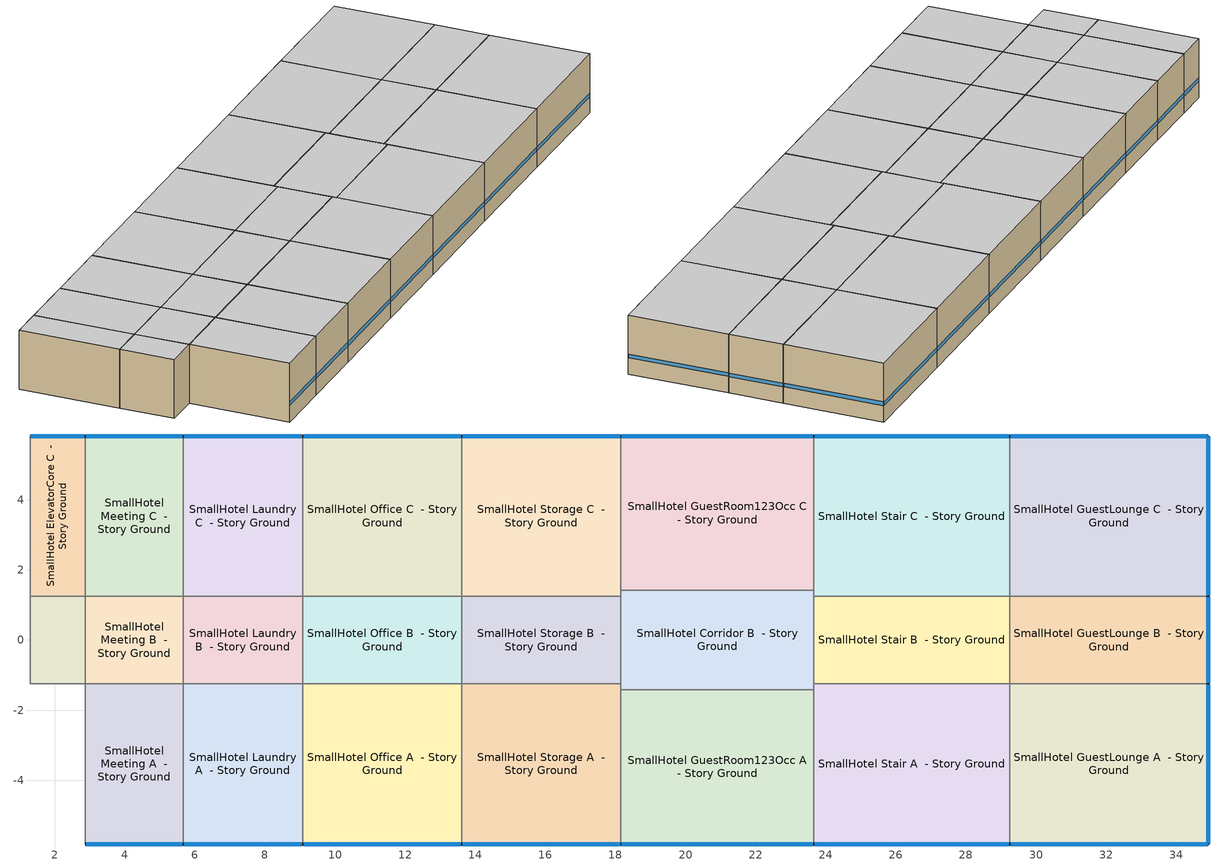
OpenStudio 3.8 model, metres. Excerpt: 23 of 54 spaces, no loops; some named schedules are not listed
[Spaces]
SmallHotel ElevatorCore B  - Story Ground
 floor ground (Foundation F 126 Perim 0 Area 394): 1.3,-1.25 1.3,1.25 2.88,1.25 2.88,-1.25 z0
 wall to SmallHotel StaffLounge B  - Story Ground: 1.3,1.25 1.3,-1.25 z0:2.74
 wall to SmallHotel ElevatorCore C  - Story Ground: 2.88,1.25 1.3,1.25 z0:2.74
 wall to SmallHotel Meeting B  - Story Ground: 2.88,-1.25 2.88,1.25 z0:2.74
 wall to SmallHotel ElevatorCore A  - Story Ground: 1.3,-1.25 2.88,-1.25 z0:2.74
 ceiling adiabatic (Typical Interior Ceiling): 2.88,-1.25 2.88,1.25 1.3,1.25 1.3,-1.25 z2.74
SmallHotel ElevatorCore C  - Story Ground
 floor ground (Foundation F 126 Perim 158 Area 722): 1.3,1.25 1.3,5.82 2.88,5.82 2.88,1.25 z0
 wall outside: 2.88,5.82 1.3,5.82 z0:2.74
 wall to SmallHotel StaffLounge C  - Story Ground: 1.3,5.82 1.3,1.25 z0:2.74
 wall to SmallHotel Meeting C  - Story Ground: 2.88,1.25 2.88,5.82 z0:2.74
 window (Window U-0.91 SHGC 0.68): 2.85,5.82 1.32,5.82 z0.76:0.93
 ceiling adiabatic (Typical Interior Ceiling): 2.88,1.25 2.88,5.82 1.3,5.82 1.3,1.25 z2.74
SmallHotel Meeting A  - Story Ground
 floor ground (Foundation F 126 Perim 279 Area 1277): 2.88,-5.82 2.88,-1.25 5.67,-1.25 5.67,-5.82 z0
 wall outside: 2.88,-5.82 5.67,-5.82 z0:2.74
 wall to SmallHotel ElevatorCore A  - Story Ground: 2.88,-1.25 2.88,-5.82 z0:2.74
 wall to SmallHotel Meeting B  - Story Ground: 5.67,-1.25 2.88,-1.25 z0:2.74
 wall to SmallHotel Laundry A  - Story Ground: 5.67,-5.82 5.67,-1.25 z0:2.74
 window (Window U-0.91 SHGC 0.68): 2.9,-5.82 5.65,-5.82 z0.76:0.93
 ceiling adiabatic (Typical Interior Ceiling): 5.67,-5.82 5.67,-1.25 2.88,-1.25 2.88,-5.82 z2.74
SmallHotel Meeting B  - Story Ground
 floor ground (Foundation F 126 Perim 0 Area 697): 2.88,-1.25 2.88,1.25 5.67,1.25 5.67,-1.25 z0
 wall to SmallHotel Meeting C  - Story Ground: 5.67,1.25 2.88,1.25 z0:2.74
 wall to SmallHotel Laundry B  - Story Ground: 5.67,-1.25 5.67,1.25 z0:2.74
 ceiling adiabatic (Typical Interior Ceiling): 5.67,-1.25 5.67,1.25 2.88,1.25 2.88,-1.25 z2.74
SmallHotel Meeting C  - Story Ground
 floor ground (Foundation F 126 Perim 279 Area 1277): 2.88,1.25 2.88,5.82 5.67,5.82 5.67,1.25 z0
 wall outside: 5.67,5.82 2.88,5.82 z0:2.74
 wall to SmallHotel Laundry C  - Story Ground: 5.67,1.25 5.67,5.82 z0:2.74
 window (Window U-0.91 SHGC 0.68): 5.65,5.82 2.9,5.82 z0.76:0.93
 ceiling adiabatic (Typical Interior Ceiling): 5.67,1.25 5.67,5.82 2.88,5.82 2.88,1.25 z2.74
SmallHotel Laundry A  - Story Ground
 floor ground (Foundation F 126 Perim 341 Area 1558): 5.67,-5.82 5.67,-1.25 9.08,-1.25 9.08,-5.82 z0
 wall outside: 5.67,-5.82 9.08,-5.82 z0:2.74
 wall to SmallHotel Laundry B  - Story Ground: 9.08,-1.25 5.67,-1.25 z0:2.74
 wall to SmallHotel Office A  - Story Ground: 9.08,-5.82 9.08,-1.25 z0:2.74
 window (Window U-0.91 SHGC 0.68): 5.7,-5.82 9.05,-5.82 z0.76:0.93
 ceiling adiabatic (Typical Interior Ceiling): 9.08,-5.82 9.08,-1.25 5.67,-1.25 5.67,-5.82 z2.74
SmallHotel Laundry B  - Story Ground
 floor ground (Foundation F 126 Perim 0 Area 851): 5.67,-1.25 5.67,1.25 9.08,1.25 9.08,-1.25 z0
 wall to SmallHotel Laundry C  - Story Ground: 9.08,1.25 5.67,1.25 z0:2.74
 wall to SmallHotel Office B  - Story Ground: 9.08,-1.25 9.08,1.25 z0:2.74
 ceiling adiabatic (Typical Interior Ceiling): 9.08,-1.25 9.08,1.25 5.67,1.25 5.67,-1.25 z2.74
SmallHotel Laundry C  - Story Ground
 floor ground (Foundation F 126 Perim 341 Area 1558): 5.67,1.25 5.67,5.82 9.08,5.82 9.08,1.25 z0
 wall outside: 9.08,5.82 5.67,5.82 z0:2.74
 wall to SmallHotel Office C  - Story Ground: 9.08,1.25 9.08,5.82 z0:2.74
 window (Window U-0.91 SHGC 0.68): 9.05,5.82 5.7,5.82 z0.76:0.93
 ceiling adiabatic (Typical Interior Ceiling): 9.08,1.25 9.08,5.82 5.67,5.82 5.67,1.25 z2.74
SmallHotel Office A  - Story Ground
 floor ground (Foundation F 126 Perim 454 Area 2075): 9.08,-5.82 9.08,-1.25 13.62,-1.25 13.62,-5.82 z0
 wall outside: 9.08,-5.82 13.62,-5.82 z0:2.74
 wall to SmallHotel Office B  - Story Ground: 13.62,-1.25 9.08,-1.25 z0:2.74
 wall to SmallHotel Storage A  - Story Ground: 13.62,-5.82 13.62,-1.25 z0:2.74
 window (Window U-0.91 SHGC 0.68): 9.1,-5.82 13.59,-5.82 z0.76:0.93
 ceiling adiabatic (Typical Interior Ceiling): 13.62,-5.82 13.62,-1.25 9.08,-1.25 9.08,-5.82 z2.74
SmallHotel Office B  - Story Ground
 floor ground (Foundation F 126 Perim 0 Area 1133): 9.08,-1.25 9.08,1.25 13.62,1.25 13.62,-1.25 z0
 wall to SmallHotel Office C  - Story Ground: 13.62,1.25 9.08,1.25 z0:2.74
 wall to SmallHotel Storage B  - Story Ground: 13.62,-1.25 13.62,1.25 z0:2.74
 ceiling adiabatic (Typical Interior Ceiling): 13.62,-1.25 13.62,1.25 9.08,1.25 9.08,-1.25 z2.74
SmallHotel Office C  - Story Ground
 floor ground (Foundation F 126 Perim 454 Area 2075): 9.08,1.25 9.08,5.82 13.62,5.82 13.62,1.25 z0
 wall outside: 13.62,5.82 9.08,5.82 z0:2.74
 wall to SmallHotel Storage C  - Story Ground: 13.62,1.25 13.62,5.82 z0:2.74
 window (Window U-0.91 SHGC 0.68): 13.59,5.82 9.1,5.82 z0.76:0.93
 ceiling adiabatic (Typical Interior Ceiling): 13.62,1.25 13.62,5.82 9.08,5.82 9.08,1.25 z2.74
SmallHotel Storage A  - Story Ground
 floor ground (Foundation F 126 Perim 454 Area 2075): 13.62,-5.82 13.62,-1.25 18.16,-1.25 18.16,-5.82 z0
 wall outside: 13.62,-5.82 18.16,-5.82 z0:2.74
 wall to SmallHotel Storage B  - Story Ground: 18.16,-1.25 13.62,-1.25 z0:2.74
 wall to SmallHotel Corridor B  - Story Ground: 18.16,-1.42 18.16,-1.25 z0:2.74
 wall to SmallHotel GuestRoom123Occ A  - Story Ground: 18.16,-5.82 18.16,-1.42 z0:2.74
 window (Window U-0.91 SHGC 0.68): 13.64,-5.82 18.13,-5.82 z0.76:0.93
 ceiling adiabatic (Typical Interior Ceiling): 18.16,-5.82 18.16,-1.25 13.62,-1.25 13.62,-5.82 z2.74
SmallHotel Storage B  - Story Ground
 floor ground (Foundation F 126 Perim 0 Area 1133): 13.62,-1.25 13.62,1.25 18.16,1.25 18.16,-1.25 z0
 wall to SmallHotel Storage C  - Story Ground: 18.16,1.25 13.62,1.25 z0:2.74
 wall to SmallHotel Corridor B  - Story Ground: 18.16,-1.25 18.16,1.25 z0:2.74
 ceiling adiabatic (Typical Interior Ceiling): 18.16,-1.25 18.16,1.25 13.62,1.25 13.62,-1.25 z2.74
SmallHotel Storage C  - Story Ground
 floor ground (Foundation F 126 Perim 454 Area 2075): 13.62,1.25 13.62,5.82 18.16,5.82 18.16,1.25 z0
 wall outside: 18.16,5.82 13.62,5.82 z0:2.74
 wall to SmallHotel Corridor B  - Story Ground: 18.16,1.25 18.16,1.42 z0:2.74
 wall to SmallHotel GuestRoom123Occ C  - Story Ground: 18.16,1.42 18.16,5.82 z0:2.74
 window (Window U-0.91 SHGC 0.68): 18.13,5.82 13.64,5.82 z0.76:0.93
 ceiling adiabatic (Typical Interior Ceiling): 18.16,1.25 18.16,5.82 13.62,5.82 13.62,1.25 z2.74
SmallHotel GuestRoom123Occ A  - Story Ground
 floor ground (Foundation F 126 Perim 55 Area 2423): 18.16,-5.82 18.16,-1.42 23.66,-1.42 23.66,-5.82 z0
 wall outside: 18.16,-5.82 23.66,-5.82 z0:2.74
 wall to SmallHotel Corridor B  - Story Ground: 23.66,-1.42 18.16,-1.42 z0:2.74
 wall to SmallHotel Stair A  - Story Ground: 23.66,-5.82 23.66,-1.42 z0:2.74
 window (Window U-0.91 SHGC 0.68): 18.18,-5.82 23.64,-5.82 z0.76:0.93
 ceiling adiabatic (Typical Interior Ceiling): 23.66,-5.82 23.66,-1.42 18.16,-1.42 18.16,-5.82 z2.74
SmallHotel Corridor B  - Story Ground
 floor ground (Foundation F 126 Perim 0 Area 1559): 18.16,-1.42 18.16,1.42 23.66,1.42 23.66,-1.42 z0
 wall to SmallHotel GuestRoom123Occ C  - Story Ground: 23.66,1.42 18.16,1.42 z0:2.74
 wall to SmallHotel Stair A  - Story Ground: 23.66,-1.42 23.66,-1.25 z0:2.74
 wall to SmallHotel Stair B  - Story Ground: 23.66,-1.25 23.66,1.25 z0:2.74
 wall to SmallHotel Stair C  - Story Ground: 23.66,1.25 23.66,1.42 z0:2.74
 ceiling adiabatic (Typical Interior Ceiling): 23.66,-1.42 23.66,1.42 18.16,1.42 18.16,-1.42 z2.74
SmallHotel GuestRoom123Occ C  - Story Ground
 floor ground (Foundation F 126 Perim 55 Area 2423): 18.16,1.42 18.16,5.82 23.66,5.82 23.66,1.42 z0
 wall outside: 23.66,5.82 18.16,5.82 z0:2.74
 wall to SmallHotel Stair C  - Story Ground: 23.66,1.42 23.66,5.82 z0:2.74
 window (Window U-0.91 SHGC 0.68): 23.64,5.82 18.18,5.82 z0.76:0.93
 ceiling adiabatic (Typical Interior Ceiling): 23.66,1.42 23.66,5.82 18.16,5.82 18.16,1.42 z2.74
SmallHotel Stair A  - Story Ground
 floor ground (Foundation F 126 Perim 559 Area 2554): 23.66,-5.82 23.66,-1.25 29.25,-1.25 29.25,-5.82 z0
 wall outside: 23.66,-5.82 29.25,-5.82 z0:2.74
 wall to SmallHotel Stair B  - Story Ground: 29.25,-1.25 23.66,-1.25 z0:2.74
 wall to SmallHotel GuestLounge A  - Story Ground: 29.25,-5.82 29.25,-1.25 z0:2.74
 window (Window U-0.91 SHGC 0.68): 23.69,-5.82 29.22,-5.82 z0.76:0.93
 ceiling adiabatic (Typical Interior Ceiling): 29.25,-5.82 29.25,-1.25 23.66,-1.25 23.66,-5.82 z2.74
SmallHotel Stair B  - Story Ground
 floor ground (Foundation F 126 Perim 0 Area 1394): 23.66,-1.25 23.66,1.25 29.25,1.25 29.25,-1.25 z0
 wall to SmallHotel Stair C  - Story Ground: 29.25,1.25 23.66,1.25 z0:2.74
 wall to SmallHotel GuestLounge B  - Story Ground: 29.25,-1.25 29.25,1.25 z0:2.74
 ceiling adiabatic (Typical Interior Ceiling): 29.25,-1.25 29.25,1.25 23.66,1.25 23.66,-1.25 z2.74
SmallHotel Stair C  - Story Ground
 floor ground (Foundation F 126 Perim 559 Area 2554): 23.66,1.25 23.66,5.82 29.25,5.82 29.25,1.25 z0
 wall outside: 29.25,5.82 23.66,5.82 z0:2.74
 wall to SmallHotel GuestLounge C  - Story Ground: 29.25,1.25 29.25,5.82 z0:2.74
 window (Window U-0.91 SHGC 0.68): 29.22,5.82 23.69,5.82 z0.76:0.93
 ceiling adiabatic (Typical Interior Ceiling): 29.25,1.25 29.25,5.82 23.66,5.82 23.66,1.25 z2.74
SmallHotel GuestLounge A  - Story Ground
 floor ground (Foundation F 126 Perim 1024 Area 2593): 29.25,-5.82 29.25,-1.25 34.92,-1.25 34.92,-5.82 z0
 wall outside: 29.25,-5.82 34.92,-5.82 34.92,-1.25 z0:2.74
 wall to SmallHotel GuestLounge B  - Story Ground: 34.92,-1.25 29.25,-1.25 z0:2.74
 window (Window U-0.91 SHGC 0.68): 29.27,-5.82 34.89,-5.82 / 34.92,-5.79 34.92,-1.27 z0.76:0.93
 ceiling adiabatic (Typical Interior Ceiling): 34.92,-5.82 34.92,-1.25 29.25,-1.25 29.25,-5.82 z2.74
SmallHotel GuestLounge B  - Story Ground
 floor ground (Foundation F 126 Perim 25 Area 1415): 29.25,-1.25 29.25,1.25 34.92,1.25 34.92,-1.25 z0
 wall outside: 34.92,-1.25 34.92,1.25 z0:2.74
 wall to SmallHotel GuestLounge C  - Story Ground: 34.92,1.25 29.25,1.25 z0:2.74
 window (Window U-0.91 SHGC 0.68): 34.92,-1.22 34.92,1.22 z0.76:0.93
 ceiling adiabatic (Typical Interior Ceiling): 34.92,-1.25 34.92,1.25 29.25,1.25 29.25,-1.25 z2.74
SmallHotel GuestLounge C  - Story Ground
 floor ground (Foundation F 126 Perim 1024 Area 2593): 29.25,1.25 29.25,5.82 34.92,5.82 34.92,1.25 z0
 wall outside: 34.92,1.25 34.92,5.82 29.25,5.82 z0:2.74
 window (Window U-0.91 SHGC 0.68): 34.89,5.82 29.27,5.82 / 34.92,1.27 34.92,5.79 z0.76:0.93
 ceiling adiabatic (Typical Interior Ceiling): 34.92,1.25 34.92,5.82 29.25,5.82 29.25,1.25 z2.74
[Site]
Palwaukee Muni_IL_USA: Latitude {deg}=42.12; Longitude {deg}=-87.91; Time Zone {hr}=-6; Elevation {m}=197; Terrain=City
[Site:WaterMainsTemperature]
Calculation Method=Correlation; Annual Average Outdoor Air Temperature {C}=10.4092; Maximum Difference In Monthly Average Outdoor Air Temperatures {deltaC}=27.93
[SizingPeriod:DesignDay] Barometric Pressure {Pa}=98981; Rain Indicator=No; Snow Indicator=No; Day of Month=21; Daylight Saving Time Indicator=No; Humidity Condition Type=Wetbulb; Dry-Bulb Temperature Range Modifier Type=DefaultMultipliers
Name | Maximum Dry-Bulb Temperature {C} | Daily Dry-Bulb Temperature Range {deltaC} | Wind Speed {m/s} | Wind Direction {deg} | Month | Day Type | Wetbulb or DewPoint at Maximum Dry-Bulb {C} | Solar Model Indicator | ASHRAE Clear Sky Optical Depth for Beam Irradiance | ASHRAE Clear Sky Optical Depth for Diffuse Irradiance | Sky Clearness
Palwaukee Muni Ann Clg .4% Condns DB=>MWB 1 | 32.7 | 9.7 | 5.2 | 210 | 7 | SummerDesignDay | 23 | ASHRAETau | 0.397 | 2.267
Palwaukee Muni Ann Clg .4% Condns WB=>MDB 1 | 30.3 | 9.7 | 5.2 | 210 | 7 | SummerDesignDay | 24.6 | ASHRAETau | 0.397 | 2.267
Palwaukee Muni Ann Htg 99.6% Condns DB 1 | -17.6 | 0 | 4.3 | 270 | 1 | WinterDesignDay | -17.6 | ASHRAEClearSky |  |  | 0
Palwaukee Muni August .4% Condns DB=>MCWB 1 | 34 | 8.9 | 5.2 | 210 | 8 | SummerDesignDay | 23 | ASHRAETau | 0.398 | 2.306
[ClimateZones]
Climate Zone Institution Name 1=ASHRAE; Climate Zone Document Name 1=ANSI/ASHRAE Standard 169; Climate Zone Document Year 1=2006; Climate Zone Value 1=ASHRAE 169-2013-5A
[Building]
ComStock DOE Ref Pre-1980|SmallHotel: North Axis {deg}=90; Default Construction Set=Res ComStock DOE Ref Pre-1980 - SmHotel - ASHRAE 169-2013-5A; Default Schedule Set=Building Default Schedule Set; Standards Building Type=SmallHotel
[Site:GroundTemperature:FCfactorMethod]
January Ground Temperature {C}=9.7; February Ground Temperature {C}=6; March Ground Temperature {C}=-2.2; April Ground Temperature {C}=-3.4; May Ground Temperature {C}=-4.2; June Ground Temperature {C}=2.7; July Ground Temperature {C}=7.5; August Ground Temperature {C}=13.7; September Ground Temperature {C}=18.6; October Ground Temperature {C}=22; November Ground Temperature {C}=20.7; December Ground Temperature {C}=16.5
[Construction:FfactorGroundFloor] F-Factor {W/m-K}=1.26344
Name | Area {m2} | PerimeterExposed {m}
Foundation F 126 Perim 1024 Area 2593 | 25.9273 | 10.2429
Foundation F 126 Perim 0 Area 1394 | 13.9439 | 0
Foundation F 126 Perim 55 Area 2423 | 24.232 | 5.50327
Foundation F 126 Perim 0 Area 1133 | 11.3294 | 0
Foundation F 126 Perim 454 Area 2075 | 20.7546 | 4.5395
Foundation F 126 Perim 559 Area 2554 | 25.5441 | 5.58708
Foundation F 126 Perim 0 Area 1559 | 15.5926 | 0
Foundation F 126 Perim 0 Area 394 | 3.93915 | 0
Foundation F 126 Perim 25 Area 1415 | 14.1531 | 2.49574
Foundation F 126 Perim 341 Area 1558 | 15.5819 | 3.40812
Foundation F 126 Perim 158 Area 722 | 7.21621 | 1.57835
Foundation F 126 Perim 0 Area 851 | 8.50578 | 0
Foundation F 126 Perim 279 Area 1277 | 12.7721 | 2.79354
Foundation F 126 Perim 0 Area 697 | 6.97195 | 0
[DefaultConstructionSet]
Res ComStock DOE Ref Pre-1980 - SmHotel - ASHRAE 169-2013-5A: Default Exterior Surface Constructions=Default Surface Constructions 1; Default Interior Surface Constructions=Default Surface Constructions 2; Default Ground Contact Surface Constructions=Default Surface Constructions 3; Default Exterior SubSurface Constructions=Default Sub Surface Constructions 1; Default Interior SubSurface Constructions=Default Sub Surface Constructions 2; Interior Partition Construction=Typical Interior Partition
[DefaultSurfaceConstructions]
Name | Floor Construction | Wall Construction | Roof Ceiling Construction
Default Surface Constructions 1 | Typical Insulated Exterior Mass Floor | Typical Insulated Steel Framed Exterior Wall R-6.41 | Typical Wood Joist Attic Floor R-13.89
Default Surface Constructions 2 | Typical Interior Floor | Typical Interior Wall | Typical Interior Ceiling
Default Surface Constructions 3 | Typical Insulated Carpeted 6in Slab Floor | Typical Insulated Basement Mass Wall
[Construction]
Typical Insulated Exterior Mass Floor: 4 in. Normalweight Concrete Floor, Typical Carpet Pad
Typical Insulated Steel Framed Exterior Wall R-6.41: 25mm Stucco, 5/8 in. Gypsum Board, Typical Insulation R-4.23, 5/8 in. Gypsum Board
Typical Wood Joist Attic Floor R-13.89: 5/8 in. Gypsum Board, Typical Insulation R-12.25
Typical Interior Floor: 100mm Normalweight concrete floor, CP02 CARPET PAD
Typical Interior Wall: G01 13mm gypsum board, G01 13mm gypsum board
Typical Interior Ceiling: CP02 CARPET PAD, 100mm Normalweight concrete floor
Typical Insulated Carpeted 6in Slab Floor: 6 in. Normalweight Concrete Floor, Typical Carpet Pad
Typical Insulated Basement Mass Wall: 8 in. Concrete Block Basement Wall
U 0.62 SHGC 0.41 Simple Glazing Window U-0.62 SHGC 0.41: U 0.62 SHGC 0.41 Simple Glazing U-0.62 SHGC 0.41
U 0.62 SHGC 0.41 Simple Glazing Window U-0.62 SHGC 0.41 1: U 0.62 SHGC 0.41 Simple Glazing U-0.62 SHGC 0.41 1
Typical Insulated Metal Door: F08 Metal surface, Typical Insulation R-12.77
U 0.88 SHGC 0.16 Sgl Ref-A-L Clr 6mm: REF A CLEAR LO 6MM
Typical Overhead Door: Typical Insulation R-12.77
Typical Interior Window: Clear 3mm
Typical Interior Door; Typical Interior Partition: G05 25mm wood
InteriorFurnishings 1: Std Wood 6inch 1
Window U-0.91 SHGC 0.68: Simple Glazing Single - No LowE - Clear - Wood
[Material:NoMass] Roughness=Smooth; Thermal Absorptance=0.9; Solar Absorptance=0.7
Name | Thermal Resistance {m2-K/W} | Visible Absorptance
Typical Insulation R-4.23 | 0.74519 | 0.7
Typical Carpet Pad; CP02 CARPET PAD | 0.21648 | 0.8
Typical Insulation R-12.25 | 2.15816 | 0.7
Typical Insulation R-12.77 | 2.24922 | 0.7
[Material] Thermal Absorptance=0.9
Name | Roughness | Thickness {m} | Conductivity {W/m-K} | Density {kg/m3} | Specific Heat {J/kg-K} | Solar Absorptance | Visible Absorptance
4 in. Normalweight Concrete Floor | MediumRough | 0.1016 | 2.31 | 2322 | 832 | 0.7 | 0.7
25mm Stucco | Smooth | 0.0254 | 0.72 | 1856 | 840 | 0.7 | 0.7
5/8 in. Gypsum Board | MediumSmooth | 0.0159 | 0.16 | 800 | 1090 | 0.7 | 0.7
100mm Normalweight concrete floor | MediumRough | 0.1016 | 2.31045 | 2322 | 832.557 | 0.7 | 0.7
G01 13mm gypsum board | Smooth | 0.0127 | 0.160031 | 800.001 | 1090.73 | 0.7 | 0.5
6 in. Normalweight Concrete Floor | MediumRough | 0.1524 | 2.31 | 2322 | 832 | 0.7 | 0.7
8 in. Concrete Block Basement Wall | MediumRough | 0.2032 | 1.326 | 1842 | 912 | 0.7 | 0.7
F08 Metal surface | Smooth | 0.0008 | 45.28 | 7824 | 500 | 0.7 | 0.7
G05 25mm wood | MediumSmooth | 0.0254 | 0.15 | 608 | 1630 | 0.5 | 0.5
Std Wood 6inch 1 | MediumSmooth | 0.15 | 0.12 | 540 | 1210 | 0.7 | 0.7
[DefaultSubSurfaceConstructions]
Name | Fixed Window Construction | Operable Window Construction | Door Construction | Glass Door Construction | Overhead Door Construction | Tubular Daylight Dome Construction | Tubular Daylight Diffuser Construction
Default Sub Surface Constructions 1 | U 0.62 SHGC 0.41 Simple Glazing Window U-0.62 SHGC 0.41 | U 0.62 SHGC 0.41 Simple Glazing Window U-0.62 SHGC 0.41 1 | Typical Insulated Metal Door | U 0.88 SHGC 0.16 Sgl Ref-A-L Clr 6mm | Typical Overhead Door | Typical Interior Window | Typical Interior Window
Default Sub Surface Constructions 2 | Typical Interior Window | Typical Interior Window | Typical Interior Door
[WindowMaterial:SimpleGlazingSystem]
Name | U-Factor {W/m2-K} | Solar Heat Gain Coefficient | Visible Transmittance
U 0.62 SHGC 0.41 Simple Glazing U-0.62 SHGC 0.41; U 0.62 SHGC 0.41 Simple Glazing U-0.62 SHGC 0.41 1 | 3.52052 | 0.41 | 0.32
Simple Glazing Single - No LowE - Clear - Wood | 5.16722 | 0.683 | 0.723
[WindowMaterial:Glazing] Optical Data Type=SpectralAverage; Infrared Transmittance at Normal Incidence=0; Front Side Infrared Hemispherical Emissivity=0.84; Conductivity {W/m-K}=0.9; Dirt Correction Factor for Solar and Visible Transmittance=1; Solar Diffusing=No
Name | Thickness {m} | Solar Transmittance at Normal Incidence | Front Side Solar Reflectance at Normal Incidence | Back Side Solar Reflectance at Normal Incidence | Visible Transmittance at Normal Incidence | Front Side Visible Reflectance at Normal Incidence | Back Side Visible Reflectance at Normal Incidence | Back Side Infrared Hemispherical Emissivity
REF A CLEAR LO 6MM | 0.006 | 0.066 | 0.341 | 0.493 | 0.08 | 0.41 | 0.37 | 0.4
Clear 3mm | 0.003 | 0.837 | 0.075 | 0.075 | 0.898 | 0.081 | 0.081 | 0.84
[SpaceType] Standards Building Type=SmallHotel
Name | Default Schedule Set | Design Specification Outdoor Air Object | Standards Space Type
SmallHotel ElevatorCore - ComStock DOE Ref Pre-1980 | SmallHotel ElevatorCore Schedule Set | SmallHotel ElevatorCore Ventilation | ElevatorCore
SmallHotel Meeting - ComStock DOE Ref Pre-1980 | SmallHotel Meeting Schedule Set | SmallHotel Meeting Ventilation | Meeting
SmallHotel Laundry - ComStock DOE Ref Pre-1980 | SmallHotel Laundry Schedule Set | SmallHotel Laundry Ventilation | Laundry
SmallHotel Office - ComStock DOE Ref Pre-1980 | SmallHotel Office Schedule Set | SmallHotel Office Ventilation | Office
SmallHotel Storage - ComStock DOE Ref Pre-1980 | SmallHotel Storage Schedule Set | SmallHotel Storage Ventilation | Storage
SmallHotel Stair - ComStock DOE Ref Pre-1980 | SmallHotel Stair Schedule Set | SmallHotel Stair Ventilation | Stair
SmallHotel GuestLounge - ComStock DOE Ref Pre-1980 | SmallHotel GuestLounge Schedule Set | SmallHotel GuestLounge Ventilation | GuestLounge
SmallHotel Corridor - ComStock DOE Ref Pre-1980 | SmallHotel Corridor Schedule Set | SmallHotel Corridor Ventilation | Corridor
SmallHotel GuestRoom123Occ - ComStock DOE Ref Pre-1980 | SmallHotel GuestRoom123Occ Schedule Set | SmallHotel GuestRoom123Occ Ventilation | GuestRoom123Occ
[BuildingStory]
Story Ground: Nominal Z Coordinate {m}=0; Nominal Floor to Floor Height {m}=2.7432
[Space] Building Story=Story Ground
Name | Space Type | Thermal Zone
SmallHotel ElevatorCore B  - Story Ground | SmallHotel ElevatorCore - ComStock DOE Ref Pre-1980 | Zone SmallHotel ElevatorCore B  - Story Ground
SmallHotel ElevatorCore C  - Story Ground | SmallHotel ElevatorCore - ComStock DOE Ref Pre-1980 | Zone SmallHotel ElevatorCore C  - Story Ground
SmallHotel Meeting A  - Story Ground | SmallHotel Meeting - ComStock DOE Ref Pre-1980 | Zone SmallHotel Meeting A  - Story Ground
SmallHotel Meeting B  - Story Ground | SmallHotel Meeting - ComStock DOE Ref Pre-1980 | Zone SmallHotel Meeting B  - Story Ground
SmallHotel Meeting C  - Story Ground | SmallHotel Meeting - ComStock DOE Ref Pre-1980 | Zone SmallHotel Meeting C  - Story Ground
SmallHotel Laundry A  - Story Ground | SmallHotel Laundry - ComStock DOE Ref Pre-1980 | Zone SmallHotel Laundry A  - Story Ground
SmallHotel Laundry B  - Story Ground | SmallHotel Laundry - ComStock DOE Ref Pre-1980 | Zone SmallHotel Laundry B  - Story Ground
SmallHotel Laundry C  - Story Ground | SmallHotel Laundry - ComStock DOE Ref Pre-1980 | Zone SmallHotel Laundry C  - Story Ground
SmallHotel Office A  - Story Ground | SmallHotel Office - ComStock DOE Ref Pre-1980 | Zone SmallHotel Office A  - Story Ground
SmallHotel Office B  - Story Ground | SmallHotel Office - ComStock DOE Ref Pre-1980 | Zone SmallHotel Office B  - Story Ground
SmallHotel Office C  - Story Ground | SmallHotel Office - ComStock DOE Ref Pre-1980 | Zone SmallHotel Office C  - Story Ground
SmallHotel Storage A  - Story Ground | SmallHotel Storage - ComStock DOE Ref Pre-1980 | Zone SmallHotel Storage A  - Story Ground
SmallHotel Storage B  - Story Ground | SmallHotel Storage - ComStock DOE Ref Pre-1980 | Zone SmallHotel Storage B  - Story Ground
SmallHotel Storage C  - Story Ground | SmallHotel Storage - ComStock DOE Ref Pre-1980 | Zone SmallHotel Storage C  - Story Ground
SmallHotel GuestRoom123Occ A  - Story Ground | SmallHotel GuestRoom123Occ - ComStock DOE Ref Pre-1980 | Zone SmallHotel GuestRoom123Occ A  - Story Ground
SmallHotel Corridor B  - Story Ground | SmallHotel Corridor - ComStock DOE Ref Pre-1980 | Zone SmallHotel Corridor B  - Story Ground
SmallHotel GuestRoom123Occ C  - Story Ground | SmallHotel GuestRoom123Occ - ComStock DOE Ref Pre-1980 | Zone SmallHotel GuestRoom123Occ C  - Story Ground
SmallHotel Stair A  - Story Ground | SmallHotel Stair - ComStock DOE Ref Pre-1980 | Zone SmallHotel Stair A  - Story Ground
SmallHotel Stair B  - Story Ground | SmallHotel Stair - ComStock DOE Ref Pre-1980 | Zone SmallHotel Stair B  - Story Ground
SmallHotel Stair C  - Story Ground | SmallHotel Stair - ComStock DOE Ref Pre-1980 | Zone SmallHotel Stair C  - Story Ground
SmallHotel GuestLounge A  - Story Ground | SmallHotel GuestLounge - ComStock DOE Ref Pre-1980 | Zone SmallHotel GuestLounge A  - Story Ground
SmallHotel GuestLounge B  - Story Ground | SmallHotel GuestLounge - ComStock DOE Ref Pre-1980 | Zone SmallHotel GuestLounge B  - Story Ground
SmallHotel GuestLounge C  - Story Ground | SmallHotel GuestLounge - ComStock DOE Ref Pre-1980 | Zone SmallHotel GuestLounge C  - Story Ground
[ThermalZone] Multiplier=1; Use Ideal Air Loads=No
Name | Thermostat
Zone SmallHotel ElevatorCore B  - Story Ground; Zone SmallHotel ElevatorCore C  - Story Ground
Zone SmallHotel Meeting A  - Story Ground | SmallHotel Meeting - ComStock DOE Ref Pre-1980 Thermostat
Zone SmallHotel Meeting B  - Story Ground | SmallHotel Meeting - ComStock DOE Ref Pre-1980 Thermostat 1
Zone SmallHotel Meeting C  - Story Ground | SmallHotel Meeting - ComStock DOE Ref Pre-1980 Thermostat 2
Zone SmallHotel Laundry A  - Story Ground | SmallHotel Laundry - ComStock DOE Ref Pre-1980 Thermostat
Zone SmallHotel Laundry B  - Story Ground | SmallHotel Laundry - ComStock DOE Ref Pre-1980 Thermostat 1
Zone SmallHotel Laundry C  - Story Ground | SmallHotel Laundry - ComStock DOE Ref Pre-1980 Thermostat 2
Zone SmallHotel Office A  - Story Ground | SmallHotel Office - ComStock DOE Ref Pre-1980 Thermostat
Zone SmallHotel Office B  - Story Ground | SmallHotel Office - ComStock DOE Ref Pre-1980 Thermostat 1
Zone SmallHotel Office C  - Story Ground | SmallHotel Office - ComStock DOE Ref Pre-1980 Thermostat 2
Zone SmallHotel Storage A  - Story Ground | SmallHotel Storage - ComStock DOE Ref Pre-1980 Thermostat
Zone SmallHotel Storage B  - Story Ground | SmallHotel Storage - ComStock DOE Ref Pre-1980 Thermostat 1
Zone SmallHotel Storage C  - Story Ground | SmallHotel Storage - ComStock DOE Ref Pre-1980 Thermostat 2
Zone SmallHotel GuestRoom123Occ A  - Story Ground | SmallHotel GuestRoom123Occ - ComStock DOE Ref Pre-1980 Thermostat
Zone SmallHotel Corridor B  - Story Ground | SmallHotel Corridor - ComStock DOE Ref Pre-1980 Thermostat
Zone SmallHotel GuestRoom123Occ C  - Story Ground | SmallHotel GuestRoom123Occ - ComStock DOE Ref Pre-1980 Thermostat 4
Zone SmallHotel Stair A  - Story Ground | SmallHotel Stair - ComStock DOE Ref Pre-1980 Thermostat
Zone SmallHotel Stair B  - Story Ground | SmallHotel Stair - ComStock DOE Ref Pre-1980 Thermostat 1
Zone SmallHotel Stair C  - Story Ground | SmallHotel Stair - ComStock DOE Ref Pre-1980 Thermostat 2
Zone SmallHotel GuestLounge A  - Story Ground | SmallHotel GuestLounge - ComStock DOE Ref Pre-1980 Thermostat
Zone SmallHotel GuestLounge B  - Story Ground | SmallHotel GuestLounge - ComStock DOE Ref Pre-1980 Thermostat 1
Zone SmallHotel GuestLounge C  - Story Ground | SmallHotel GuestLounge - ComStock DOE Ref Pre-1980 Thermostat 2
[Lights:Definition] Fraction Visible=0.2; Return Air Fraction=0
Name | Design Level Calculation Method | Watts per Space Floor Area {W/m2} | Fraction Radiant | Lighting Level {W}
SmallHotel Storage - ComStock DOE Ref Pre-1980 General Lights Definition | Watts/Area | 2.06273 | 0.31
SmallHotel Corridor - ComStock DOE Ref Pre-1980 General Lights Definition | Watts/Area | 2.94907 | 0.31
SmallHotel Laundry - ComStock DOE Ref Pre-1980 General Lights Definition | Watts/Area | 4.66025 | 0.31
SmallHotel GuestRoom123Occ - ComStock DOE Ref Pre-1980 Task Lights Definition | Watts/Area | 12.2275 | 0.125
SmallHotel Stair - ComStock DOE Ref Pre-1980 General Lights Definition | Watts/Area | 3.14567 | 0.31
SmallHotel Stair - ComStock DOE Ref Pre-1980 Task Lights Definition | Watts/Area | 1.25294 | 0.125
SmallHotel Stair - ComStock DOE Ref Pre-1980 Wall Wash Lights Definition | LightingLevel |  | 0.125 | 0
SmallHotel GuestLounge - ComStock DOE Ref Pre-1980 General Lights Definition | Watts/Area | 2.46183 | 0.31
SmallHotel GuestLounge - ComStock DOE Ref Pre-1980 Wall Wash Lights Definition | Watts/Area | 1.92525 | 0.125
SmallHotel ElevatorCore - ComStock DOE Ref Pre-1980 General Lights Definition | Watts/Area | 1.51619 | 0.31
SmallHotel ElevatorCore - ComStock DOE Ref Pre-1980 Task Lights Definition | Watts/Area | 1.65201 | 0.125
SmallHotel ElevatorCore - ComStock DOE Ref Pre-1980 Wall Wash Lights Definition | Watts/Area | 5.44933 | 0.125
SmallHotel Meeting - ComStock DOE Ref Pre-1980 General Lights Definition | Watts/Area | 5.43828 | 0.31
SmallHotel Meeting - ComStock DOE Ref Pre-1980 Task Lights Definition | Watts/Area | 1.71048 | 0.125
SmallHotel Meeting - ComStock DOE Ref Pre-1980 Wall Wash Lights Definition | Watts/Area | 2.57398 | 0.125
SmallHotel Office - ComStock DOE Ref Pre-1980 General Lights Definition | Watts/Area | 6.74433 | 0.31
[DesignSpecification:OutdoorAir]
Name | Outdoor Air Method | Outdoor Air Flow per Floor Area {m3/s-m2} | Outdoor Air Flow per Person {m3/s-person} | Outdoor Air Flow Air Changes per Hour {1/hr}
SmallHotel Corridor Ventilation | Sum | 0.000254
SmallHotel ElevatorCore Ventilation; SmallHotel Stair Ventilation; SmallHotel Storage Ventilation |  | 0 | 0 | 0
SmallHotel GuestLounge Ventilation | Sum |  | 0.00707921
SmallHotel GuestRoom123Occ Ventilation | Sum | 0.0004318
SmallHotel Laundry Ventilation | Sum |  | 0.0117987
SmallHotel Meeting Ventilation; SmallHotel Office Ventilation | Sum |  | 0.00943895
[DefaultScheduleSet]
Name | Number of People Schedule | People Activity Level Schedule | Lighting Schedule | Electric Equipment Schedule | Infiltration Schedule | Gas Equipment Schedule | Hours of Operation Schedule
SmallHotel Corridor Schedule Set; SmallHotel Stair Schedule Set | SmallHotel Bldg Occ | SmallHotel Activity | Always On | SmallHotel Bldg Equip | SmallHotel Infil Half On
SmallHotel ElevatorCore Schedule Set |  |  | HotelSmall AlwaysOff | SmallHotel BLDG ELEVATORS | SmallHotel Infil Half On
SmallHotel GuestLounge Schedule Set | SmallHotel Bldg Occ | SmallHotel Activity | SmallHotel StaffLounge Light | SmallHotel Bldg Equip | SmallHotel Infil Half On
SmallHotel GuestRoom123Occ Schedule Set | SmallHotel GuestRoom Occ | SmallHotel Activity | SmallHotel GuestRoom Light | SmallHotel GuestRoom Equip | SmallHotel Infil Half On
SmallHotel Laundry Schedule Set | SmallHotel Laundry Occ | SmallHotel Activity | SmallHotel Laundry Light | SmallHotel Laundry Equip | SmallHotel Infil Half On | SmallHotel Laundry Gas
SmallHotel Meeting Schedule Set | SmallHotel Meeting Occ | SmallHotel Activity | SmallHotel Meeting Light | SmallHotel Meeting Equip | SmallHotel Infil Half On
SmallHotel Office Schedule Set | SmallHotel Office Occ | SmallHotel Activity | SmallHotel Office Light | SmallHotel Office Equip | SmallHotel Infil Half On
SmallHotel Storage Schedule Set | SmallHotel Bldg Occ | SmallHotel Activity | SmallHotel Storage Light | SmallHotel Bldg Equip | SmallHotel Infil Half On
Building Default Schedule Set |  |  |  |  |  |  | Building Hours of Operation NonResidential
[ElectricEquipment:Definition] Design Level Calculation Method=Watts/Area; Fraction Latent=0; Fraction Radiant=0.5; Fraction Lost=0
Name | Watts per Space Floor Area {W/m2}
SmallHotel GuestLounge Elec Equip Definition | 15.3924
SmallHotel GuestRoom123Occ Elec Equip Definition | 14.316
SmallHotel Laundry Elec Equip Definition | 21.8507
SmallHotel Meeting Elec Equip Definition; SmallHotel Office Elec Equip Definition | 12.9167
[ElectricEquipment]
Name | Electric Equipment Definition | Space or SpaceType
SmallHotel GuestLounge Elec Equip | SmallHotel GuestLounge Elec Equip Definition | SmallHotel GuestLounge - ComStock DOE Ref Pre-1980
SmallHotel GuestRoom123Occ Elec Equip | SmallHotel GuestRoom123Occ Elec Equip Definition | SmallHotel GuestRoom123Occ - ComStock DOE Ref Pre-1980
SmallHotel Laundry Elec Equip | SmallHotel Laundry Elec Equip Definition | SmallHotel Laundry - ComStock DOE Ref Pre-1980
SmallHotel Meeting Elec Equip | SmallHotel Meeting Elec Equip Definition | SmallHotel Meeting - ComStock DOE Ref Pre-1980
SmallHotel Office Elec Equip | SmallHotel Office Elec Equip Definition | SmallHotel Office - ComStock DOE Ref Pre-1980
[People:Definition] Number of People Calculation Method=People/Area; Fraction Radiant=0.3
Name | People per Space Floor Area {person/m2}
SmallHotel GuestLounge People Definition | 0.322917
SmallHotel GuestRoom123Occ People Definition | 0.0427327
SmallHotel Laundry People Definition | 0.107639
SmallHotel Meeting People Definition | 0.538196
SmallHotel Office People Definition | 0.0768543
[People] Work Efficiency Schedule=Work Efficiency Schedule; Clothing Insulation Schedule=Clothing Schedule; Air Velocity Schedule=Air Velocity Schedule; Multiplier=1
Name | People Definition | Space or SpaceType
SmallHotel GuestLounge People | SmallHotel GuestLounge People Definition | SmallHotel GuestLounge - ComStock DOE Ref Pre-1980
SmallHotel GuestRoom123Occ People | SmallHotel GuestRoom123Occ People Definition | SmallHotel GuestRoom123Occ - ComStock DOE Ref Pre-1980
SmallHotel Laundry People | SmallHotel Laundry People Definition | SmallHotel Laundry - ComStock DOE Ref Pre-1980
SmallHotel Meeting People | SmallHotel Meeting People Definition | SmallHotel Meeting - ComStock DOE Ref Pre-1980
SmallHotel Office People | SmallHotel Office People Definition | SmallHotel Office - ComStock DOE Ref Pre-1980
[GasEquipment:Definition]
SmallHotel Laundry Gas Equip Definition: Design Level Calculation Method=Watts/Area; Watts per Space Floor Area {W/m2}=184.228; Fraction Latent=0; Fraction Radiant=0.2; Fraction Lost=0.5
[GasEquipment]
SmallHotel Laundry Gas Equip: Gas Equipment Definition=SmallHotel Laundry Gas Equip Definition; Space or SpaceType=SmallHotel Laundry - ComStock DOE Ref Pre-1980
[Exterior:Lights:Definition]
Name | Design Level {W}
Parking Areas and Drives Def (W/ft^2) | 0.0276385
Building Facades Def (W/ft^2) | 0.15
Main Entries Def (W/ft) | 30
Other Doors Def (W/ft) | 20
Entry Canopies Def (W/ft^2) | 0.4
[Exterior:Lights] Schedule=Always On Discrete; Control Option=AstronomicalClock
Name | Exterior Lights Definition | Multiplier
Parking Areas and Drives | Parking Areas and Drives Def (W/ft^2) | 12630.2
Building Facades | Building Facades Def (W/ft^2) | 4811.7
Main Entries | Main Entries Def (W/ft) | 14
Other Doors | Other Doors Def (W/ft) | 101.185
Entry Canopies | Entry Canopies Def (W/ft^2) | 720
[ThermostatSetpoint:DualSetpoint]
Name | Heating Setpoint Temperature Schedule | Cooling Setpoint Temperature Schedule
SmallHotel Corridor - ComStock DOE Ref Pre-1980 Thermostat; SmallHotel GuestLounge - ComStock DOE Ref Pre-1980 Thermostat; SmallHotel GuestLounge - ComStock DOE Ref Pre-1980 Thermostat 1; SmallHotel GuestLounge - ComStock DOE Ref Pre-1980 Thermostat 2; SmallHotel GuestRoom123Occ - ComStock DOE Ref Pre-1980 Thermostat; SmallHotel GuestRoom123Occ - ComStock DOE Ref Pre-1980 Thermostat 4; SmallHotel Laundry - ComStock DOE Ref Pre-1980 Thermostat; SmallHotel Laundry - ComStock DOE Ref Pre-1980 Thermostat 1; SmallHotel Laundry - ComStock DOE Ref Pre-1980 Thermostat 2; SmallHotel Meeting - ComStock DOE Ref Pre-1980 Thermostat; SmallHotel Meeting - ComStock DOE Ref Pre-1980 Thermostat 1; SmallHotel Meeting - ComStock DOE Ref Pre-1980 Thermostat 2; SmallHotel Office - ComStock DOE Ref Pre-1980 Thermostat; SmallHotel Office - ComStock DOE Ref Pre-1980 Thermostat 1; SmallHotel Office - ComStock DOE Ref Pre-1980 Thermostat 2 | SmallHotel HtgSetp | SmallHotel ClgSetp
SmallHotel Stair - ComStock DOE Ref Pre-1980 Thermostat; SmallHotel Stair - ComStock DOE Ref Pre-1980 Thermostat 1; SmallHotel Stair - ComStock DOE Ref Pre-1980 Thermostat 2; SmallHotel Storage - ComStock DOE Ref Pre-1980 Thermostat; SmallHotel Storage - ComStock DOE Ref Pre-1980 Thermostat 1; SmallHotel Storage - ComStock DOE Ref Pre-1980 Thermostat 2 | SmallHotel UnitHeater HtgSP Sch | SmallHotel UnitHeater ClgSP Sch
[InternalMass:Definition]
Internal Mass Definition 2: Construction=InteriorFurnishings 1; Design Level Calculation Method=SurfaceArea/Area; Surface Area per Space Floor Area=2
[InternalMass] Internal Mass Definition=Internal Mass Definition 2; Multiplier=1
Name | Space or SpaceType
SmallHotel GuestLounge C  - Story Ground Mass | SmallHotel GuestLounge C  - Story Ground
SmallHotel GuestRoom123Occ A  - Story Ground Mass | SmallHotel GuestRoom123Occ A  - Story Ground
SmallHotel Office C  - Story Ground Mass | SmallHotel Office C  - Story Ground
SmallHotel Office B  - Story Ground Mass | SmallHotel Office B  - Story Ground
SmallHotel Office A  - Story Ground Mass | SmallHotel Office A  - Story Ground
SmallHotel GuestRoom123Occ C  - Story Ground Mass | SmallHotel GuestRoom123Occ C  - Story Ground
SmallHotel Corridor B  - Story Ground Mass | SmallHotel Corridor B  - Story Ground
SmallHotel GuestLounge A  - Story Ground Mass | SmallHotel GuestLounge A  - Story Ground
SmallHotel GuestLounge B  - Story Ground Mass | SmallHotel GuestLounge B  - Story Ground
SmallHotel Laundry A  - Story Ground Mass | SmallHotel Laundry A  - Story Ground
SmallHotel Laundry C  - Story Ground Mass | SmallHotel Laundry C  - Story Ground
SmallHotel Laundry B  - Story Ground Mass | SmallHotel Laundry B  - Story Ground
SmallHotel Meeting A  - Story Ground Mass | SmallHotel Meeting A  - Story Ground
SmallHotel Meeting B  - Story Ground Mass | SmallHotel Meeting B  - Story Ground
SmallHotel Meeting C  - Story Ground Mass | SmallHotel Meeting C  - Story Ground
[Lights] Fraction Replaceable=1
Name | Lights Definition | Space or SpaceType
SmallHotel Storage - ComStock DOE Ref Pre-1980 General Lighting | SmallHotel Storage - ComStock DOE Ref Pre-1980 General Lights Definition | SmallHotel Storage - ComStock DOE Ref Pre-1980
SmallHotel Corridor - ComStock DOE Ref Pre-1980 General Lighting | SmallHotel Corridor - ComStock DOE Ref Pre-1980 General Lights Definition | SmallHotel Corridor - ComStock DOE Ref Pre-1980
SmallHotel Laundry - ComStock DOE Ref Pre-1980 General Lighting | SmallHotel Laundry - ComStock DOE Ref Pre-1980 General Lights Definition | SmallHotel Laundry - ComStock DOE Ref Pre-1980
SmallHotel GuestRoom123Occ - ComStock DOE Ref Pre-1980 Task Lighting | SmallHotel GuestRoom123Occ - ComStock DOE Ref Pre-1980 Task Lights Definition | SmallHotel GuestRoom123Occ - ComStock DOE Ref Pre-1980
SmallHotel Stair - ComStock DOE Ref Pre-1980 General Lighting | SmallHotel Stair - ComStock DOE Ref Pre-1980 General Lights Definition | SmallHotel Stair - ComStock DOE Ref Pre-1980
SmallHotel Stair - ComStock DOE Ref Pre-1980 Task Lighting | SmallHotel Stair - ComStock DOE Ref Pre-1980 Task Lights Definition | SmallHotel Stair - ComStock DOE Ref Pre-1980
SmallHotel Stair - ComStock DOE Ref Pre-1980 Wall Wash Lighting | SmallHotel Stair - ComStock DOE Ref Pre-1980 Wall Wash Lights Definition | SmallHotel Stair - ComStock DOE Ref Pre-1980
SmallHotel GuestLounge - ComStock DOE Ref Pre-1980 General Lighting | SmallHotel GuestLounge - ComStock DOE Ref Pre-1980 General Lights Definition | SmallHotel GuestLounge - ComStock DOE Ref Pre-1980
SmallHotel GuestLounge - ComStock DOE Ref Pre-1980 Wall Wash Lighting | SmallHotel GuestLounge - ComStock DOE Ref Pre-1980 Wall Wash Lights Definition | SmallHotel GuestLounge - ComStock DOE Ref Pre-1980
SmallHotel ElevatorCore - ComStock DOE Ref Pre-1980 General Lighting | SmallHotel ElevatorCore - ComStock DOE Ref Pre-1980 General Lights Definition | SmallHotel ElevatorCore - ComStock DOE Ref Pre-1980
SmallHotel ElevatorCore - ComStock DOE Ref Pre-1980 Task Lighting | SmallHotel ElevatorCore - ComStock DOE Ref Pre-1980 Task Lights Definition | SmallHotel ElevatorCore - ComStock DOE Ref Pre-1980
SmallHotel ElevatorCore - ComStock DOE Ref Pre-1980 Wall Wash Lighting | SmallHotel ElevatorCore - ComStock DOE Ref Pre-1980 Wall Wash Lights Definition | SmallHotel ElevatorCore - ComStock DOE Ref Pre-1980
SmallHotel Meeting - ComStock DOE Ref Pre-1980 General Lighting | SmallHotel Meeting - ComStock DOE Ref Pre-1980 General Lights Definition | SmallHotel Meeting - ComStock DOE Ref Pre-1980
SmallHotel Meeting - ComStock DOE Ref Pre-1980 Task Lighting | SmallHotel Meeting - ComStock DOE Ref Pre-1980 Task Lights Definition | SmallHotel Meeting - ComStock DOE Ref Pre-1980
SmallHotel Meeting - ComStock DOE Ref Pre-1980 Wall Wash Lighting | SmallHotel Meeting - ComStock DOE Ref Pre-1980 Wall Wash Lights Definition | SmallHotel Meeting - ComStock DOE Ref Pre-1980
SmallHotel Office - ComStock DOE Ref Pre-1980 General Lighting | SmallHotel Office - ComStock DOE Ref Pre-1980 General Lights Definition | SmallHotel Office - ComStock DOE Ref Pre-1980
[SpaceInfiltration:DesignFlowRate] Design Flow Rate Calculation Method=Flow/ExteriorArea; Flow per Exterior Surface Area {m3/s-m2}=0.00309962; Constant Term Coefficient=0.0403; Temperature Term Coefficient=0.0079; Velocity Term Coefficient=0; Velocity Squared Term Coefficient=0.0078
Name | Space or SpaceType | Schedule
SmallHotel GuestLounge C  - Story Ground HVAC On Infiltration | SmallHotel GuestLounge C  - Story Ground | Infiltration HVAC On Schedule
SmallHotel GuestLounge C  - Story Ground HVAC Off Infiltration | SmallHotel GuestLounge C  - Story Ground | Infiltration HVAC Off Schedule
SmallHotel GuestRoom123Occ A  - Story Ground HVAC On Infiltration | SmallHotel GuestRoom123Occ A  - Story Ground | Infiltration HVAC On Schedule
SmallHotel GuestRoom123Occ A  - Story Ground HVAC Off Infiltration | SmallHotel GuestRoom123Occ A  - Story Ground | Infiltration HVAC Off Schedule
SmallHotel Storage A  - Story Ground HVAC On Infiltration | SmallHotel Storage A  - Story Ground | Infiltration HVAC On Schedule
SmallHotel Storage A  - Story Ground HVAC Off Infiltration | SmallHotel Storage A  - Story Ground | Infiltration HVAC Off Schedule
SmallHotel Office C  - Story Ground HVAC On Infiltration | SmallHotel Office C  - Story Ground | Infiltration HVAC On Schedule
SmallHotel Office C  - Story Ground HVAC Off Infiltration | SmallHotel Office C  - Story Ground | Infiltration HVAC Off Schedule
SmallHotel Office A  - Story Ground HVAC On Infiltration | SmallHotel Office A  - Story Ground | Infiltration HVAC On Schedule
SmallHotel Office A  - Story Ground HVAC Off Infiltration | SmallHotel Office A  - Story Ground | Infiltration HVAC Off Schedule
SmallHotel Stair A  - Story Ground HVAC On Infiltration | SmallHotel Stair A  - Story Ground | Infiltration HVAC On Schedule
SmallHotel Stair A  - Story Ground HVAC Off Infiltration | SmallHotel Stair A  - Story Ground | Infiltration HVAC Off Schedule
SmallHotel GuestRoom123Occ C  - Story Ground HVAC On Infiltration | SmallHotel GuestRoom123Occ C  - Story Ground | Infiltration HVAC On Schedule
SmallHotel GuestRoom123Occ C  - Story Ground HVAC Off Infiltration | SmallHotel GuestRoom123Occ C  - Story Ground | Infiltration HVAC Off Schedule
SmallHotel Storage C  - Story Ground HVAC On Infiltration | SmallHotel Storage C  - Story Ground | Infiltration HVAC On Schedule
SmallHotel Storage C  - Story Ground HVAC Off Infiltration | SmallHotel Storage C  - Story Ground | Infiltration HVAC Off Schedule
SmallHotel Stair C  - Story Ground HVAC On Infiltration | SmallHotel Stair C  - Story Ground | Infiltration HVAC On Schedule
SmallHotel Stair C  - Story Ground HVAC Off Infiltration | SmallHotel Stair C  - Story Ground | Infiltration HVAC Off Schedule
SmallHotel GuestLounge A  - Story Ground HVAC On Infiltration | SmallHotel GuestLounge A  - Story Ground | Infiltration HVAC On Schedule
SmallHotel GuestLounge A  - Story Ground HVAC Off Infiltration | SmallHotel GuestLounge A  - Story Ground | Infiltration HVAC Off Schedule
SmallHotel GuestLounge B  - Story Ground HVAC On Infiltration | SmallHotel GuestLounge B  - Story Ground | Infiltration HVAC On Schedule
SmallHotel GuestLounge B  - Story Ground HVAC Off Infiltration | SmallHotel GuestLounge B  - Story Ground | Infiltration HVAC Off Schedule
SmallHotel Laundry A  - Story Ground HVAC On Infiltration | SmallHotel Laundry A  - Story Ground | Infiltration HVAC On Schedule
SmallHotel Laundry A  - Story Ground HVAC Off Infiltration | SmallHotel Laundry A  - Story Ground | Infiltration HVAC Off Schedule
SmallHotel Laundry C  - Story Ground HVAC On Infiltration | SmallHotel Laundry C  - Story Ground | Infiltration HVAC On Schedule
SmallHotel Laundry C  - Story Ground HVAC Off Infiltration | SmallHotel Laundry C  - Story Ground | Infiltration HVAC Off Schedule
SmallHotel ElevatorCore C  - Story Ground HVAC On Infiltration | SmallHotel ElevatorCore C  - Story Ground | Infiltration HVAC On Schedule
SmallHotel ElevatorCore C  - Story Ground HVAC Off Infiltration | SmallHotel ElevatorCore C  - Story Ground | Infiltration HVAC Off Schedule
SmallHotel Meeting A  - Story Ground HVAC On Infiltration | SmallHotel Meeting A  - Story Ground | Infiltration HVAC On Schedule
SmallHotel Meeting A  - Story Ground HVAC Off Infiltration | SmallHotel Meeting A  - Story Ground | Infiltration HVAC Off Schedule
SmallHotel Meeting C  - Story Ground HVAC On Infiltration | SmallHotel Meeting C  - Story Ground | Infiltration HVAC On Schedule
SmallHotel Meeting C  - Story Ground HVAC Off Infiltration | SmallHotel Meeting C  - Story Ground | Infiltration HVAC Off Schedule
[Schedule:Ruleset]
Name | Default Day Schedule | Summer Design Day Schedule | Winter Design Day Schedule
Always On | Always On Default
SmallHotel GuestRoom Light | SmallHotel GuestRoom Light Default | SmallHotel GuestRoom Light Summer Design Day | SmallHotel GuestRoom Light Winter Design Day
SmallHotel Laundry Occ | SmallHotel Laundry Occ Default | SmallHotel Laundry Occ Summer Design Day | SmallHotel Laundry Occ Winter Design Day
SmallHotel Laundry Light | SmallHotel Laundry Light Default | SmallHotel Laundry Light Summer Design Day | SmallHotel Laundry Light Winter Design Day
SmallHotel Laundry Equip | SmallHotel Laundry Equip Default | SmallHotel Laundry Equip Summer Design Day | SmallHotel Laundry Equip Winter Design Day
SmallHotel Laundry Gas | SmallHotel Laundry Gas Default | SmallHotel Laundry Gas Summer Design Day | SmallHotel Laundry Gas Winter Design Day
SmallHotel Meeting Occ | SmallHotel Meeting Occ Default | SmallHotel Meeting Occ Summer Design Day | SmallHotel Meeting Occ Winter Design Day
SmallHotel Meeting Light | SmallHotel Meeting Light Default | SmallHotel Meeting Light Summer Design Day | SmallHotel Meeting Light Winter Design Day
SmallHotel Meeting Equip | SmallHotel Meeting Equip Default | SmallHotel Meeting Equip Summer Design Day | SmallHotel Meeting Equip Winter Design Day
SmallHotel Office Occ | SmallHotel Office Occ Default | SmallHotel Office Occ Summer Design Day | SmallHotel Office Occ Winter Design Day
SmallHotel Office Light | SmallHotel Office Light Default | SmallHotel Office Light Summer Design Day | SmallHotel Office Light Winter Design Day
SmallHotel Office Equip | SmallHotel Office Equip Default | SmallHotel Office Equip Summer Design Day | SmallHotel Office Equip Winter Design Day
SmallHotel Storage Light | SmallHotel Storage Light Default | SmallHotel Storage Light Summer Design Day | SmallHotel Storage Light Winter Design Day
SmallHotel UnitHeater HtgSP Sch | SmallHotel UnitHeater HtgSP Sch Default | SmallHotel UnitHeater HtgSP Sch Summer Design Day | SmallHotel UnitHeater HtgSP Sch Winter Design Day
SmallHotel UnitHeater ClgSP Sch | SmallHotel UnitHeater ClgSP Sch Default | SmallHotel UnitHeater ClgSP Sch Summer Design Day | SmallHotel UnitHeater ClgSP Sch Winter Design Day
[Schedule:Day]
SmallHotel Meeting Occ Default: Average, 0, 15, 0.157143, 0, 30, 0.15, 0, 45, 0.142857, 1, 0, 0.135714, 1, 15, 0.128571, 1, 30, 0.121429, 1, 45, 0.114286, 2, 0, 0.107143, 2, 15, 0.1, 2, 30, 0.0928571, 2, 45, 0.0857143, 3, 0, 0.0785714, 3, 15, 0.0714286, 3, 30, 0.0642857, 3, 45, 0.0571429, 4, 0, 0.05, 4, 15, 0.1625, 4, 30, 0.275, 4, 45, 0.3875, 5, 0, 0.5, 5, 30, 0.5, 5, 45, 0.4625, 6, 0, 0.425, 6, 15, 0.3875, 6, 30, 0.35, 6, 45, 0.3125, 7, 0, 0.275, 7, 15, 0.2375, 7, 30, 0.2, 8, 26, 0.2, 8, 41, 0.0435484, 8, 56, 0.0370968, 9, 11, 0.0306452, 9, 26, 0.0241935, 9, 41, 0.0177419, 9, 56, 0.0112903, 10, 11, 0.00483871, 10, 22, 0, 17, 45, 0, 18, 0, 0.0125, 18, 15, 0.025, 18, 30, 0.0375, 18, 45, 0.05, 19, 0, 0.1625, 19, 15, 0.275, 19, 30, 0.3875, 19, 45, 0.5, 20, 15, 0.5, 20, 30, 0.4625, 20, 45, 0.425, 21, 0, 0.3875, 21, 15, 0.35, 21, 30, 0.3125, 21, 45, 0.275, 22, 0, 0.2375, 22, 15, 0.2, 22, 45, 0.2, 23, 0, 0.192857, 23, 15, 0.185714, 23, 30, 0.178571, 23, 45, 0.171429, 24, 0, 0.164286
SmallHotel Meeting Occ Summer Design Day; SmallHotel Meeting Light Summer Design Day: 24, 0, 1
SmallHotel Meeting Occ Winter Design Day; SmallHotel Meeting Light Winter Design Day: 24, 0, 0
SmallHotel Meeting Light Default: Average, 0, 15, 0.422124, 0, 30, 0.418584, 0, 45, 0.415044, 1, 0, 0.411504, 1, 15, 0.407965, 1, 30, 0.404425, 1, 45, 0.400885, 2, 0, 0.397345, 2, 15, 0.393805, 2, 30, 0.390265, 2, 45, 0.386726, 3, 0, 0.383186, 3, 15, 0.379646, 3, 30, 0.376106, 3, 45, 0.372566, 4, 0, 0.369027, 4, 15, 0.365487, 4, 30, 0.361947, 4, 45, 0.358407, 5, 0, 0.354867, 5, 15, 0.351327, 5, 30, 0.347788, 5, 45, 0.344248, 6, 0, 0.340708, 6, 15, 0.337168, 6, 30, 0.333628, 6, 45, 0.330088, 7, 0, 0.326549, 7, 15, 0.323009, 7, 30, 0.319469, 7, 45, 0.315929, 8, 0, 0.312389, 8, 15, 0.30885, 8, 30, 0.30531, 8, 45, 0.30177, 8, 52, 0.3, 9, 7, 0.275, 9, 22, 0.25, 9, 37, 0.225, 9, 52, 0.2, 10, 7, 0.1625, 10, 22, 0.125, 10, 37, 0.0875, 10, 52, 0.05, 11, 7, 0.0375, 11, 22, 0.025, 11, 37, 0.0125, 11, 52, 0, 17, 52, 0, 18, 7, 0.114286, 18, 18, 0.2, 18, 33, 0.414286, 18, 45, 0.5, 19, 0, 0.49646, 19, 15, 0.49292, 19, 30, 0.489381, 19, 45, 0.485841, 20, 0, 0.482301, 20, 15, 0.478761, 20, 30, 0.475221, 20, 45, 0.471681, 21, 0, 0.468142, 21, 15, 0.464602, 21, 30, 0.461062, 21, 45, 0.457522, 22, 0, 0.453982, 22, 15, 0.450442, 22, 30, 0.446903, 22, 45, 0.443363, 23, 0, 0.439823, 23, 15, 0.436283, 23, 30, 0.432743, 23, 45, 0.429204, 24, 0, 0.425664
SmallHotel Meeting Equip Default: Average, 0, 15, 0.2, 0, 30, 0.19, 0, 45, 0.18, 1, 0, 0.17, 1, 15, 0.16, 1, 30, 0.15, 1, 45, 0.14, 2, 0, 0.13, 2, 15, 0.12, 2, 30, 0.11, 2, 45, 0.1, 3, 0, 0.09, 3, 15, 0.08, 3, 30, 0.07, 3, 45, 0.06, 4, 0, 0.05, 4, 15, 0.1725, 4, 30, 0.295, 4, 45, 0.4175, 5, 0, 0.54, 5, 30, 0.54, 5, 45, 0.505, 6, 0, 0.47, 6, 15, 0.435, 6, 30, 0.4, 6, 45, 0.365, 7, 0, 0.33, 7, 15, 0.295, 7, 30, 0.26, 8, 26, 0.26, 8, 41, 0.0435484, 8, 56, 0.0370968, 9, 11, 0.0306452, 9, 26, 0.0241935, 9, 41, 0.0177419, 9, 56, 0.0112903, 10, 11, 0.00483871, 10, 22, 0, 17, 45, 0, 18, 0, 0.0125, 18, 15, 0.025, 18, 30, 0.0375, 18, 45, 0.05, 19, 0, 0.1725, 19, 15, 0.295, 19, 30, 0.4175, 19, 45, 0.54, 20, 15, 0.54, 20, 30, 0.505, 20, 45, 0.47, 21, 0, 0.435, 21, 15, 0.4, 21, 30, 0.365, 21, 45, 0.33, 22, 0, 0.295, 22, 15, 0.26, 22, 45, 0.26, 23, 0, 0.25, 23, 15, 0.24, 23, 30, 0.23, 23, 45, 0.22, 24, 0, 0.21
SmallHotel Meeting Equip Winter Design Day; SmallHotel Meeting Equip Summer Design Day: 7, 0, 0, 8, 0, 0.05, 10, 0, 0.54, 12, 0, 0.26, 13, 0, 0.05, 15, 0, 0.54, 18, 0, 0.26, 20, 0, 0.05, 24, 0, 0
SmallHotel UnitHeater HtgSP Sch Default: Average, 13, 22, 15.6, 24, 0, 15.6
SmallHotel UnitHeater HtgSP Sch Winter Design Day; SmallHotel UnitHeater HtgSP Sch Summer Design Day: 24, 0, 15.6
SmallHotel UnitHeater ClgSP Sch Default: Average, 13, 22, 40, 24, 0, 40
SmallHotel UnitHeater ClgSP Sch Winter Design Day; SmallHotel UnitHeater ClgSP Sch Summer Design Day: 24, 0, 40
[Schedule:Rule]
Schedule Rule 13: Schedule Ruleset=SmallHotel Meeting Occ; Rule Order=0; Day Schedule=SmallHotel Meeting Occ Default|Wknd Day; Apply Sunday=Yes; Apply Saturday=Yes; Date Specification Type=DateRange; Start Month=1; Start Day=1; End Month=12; End Day=31
